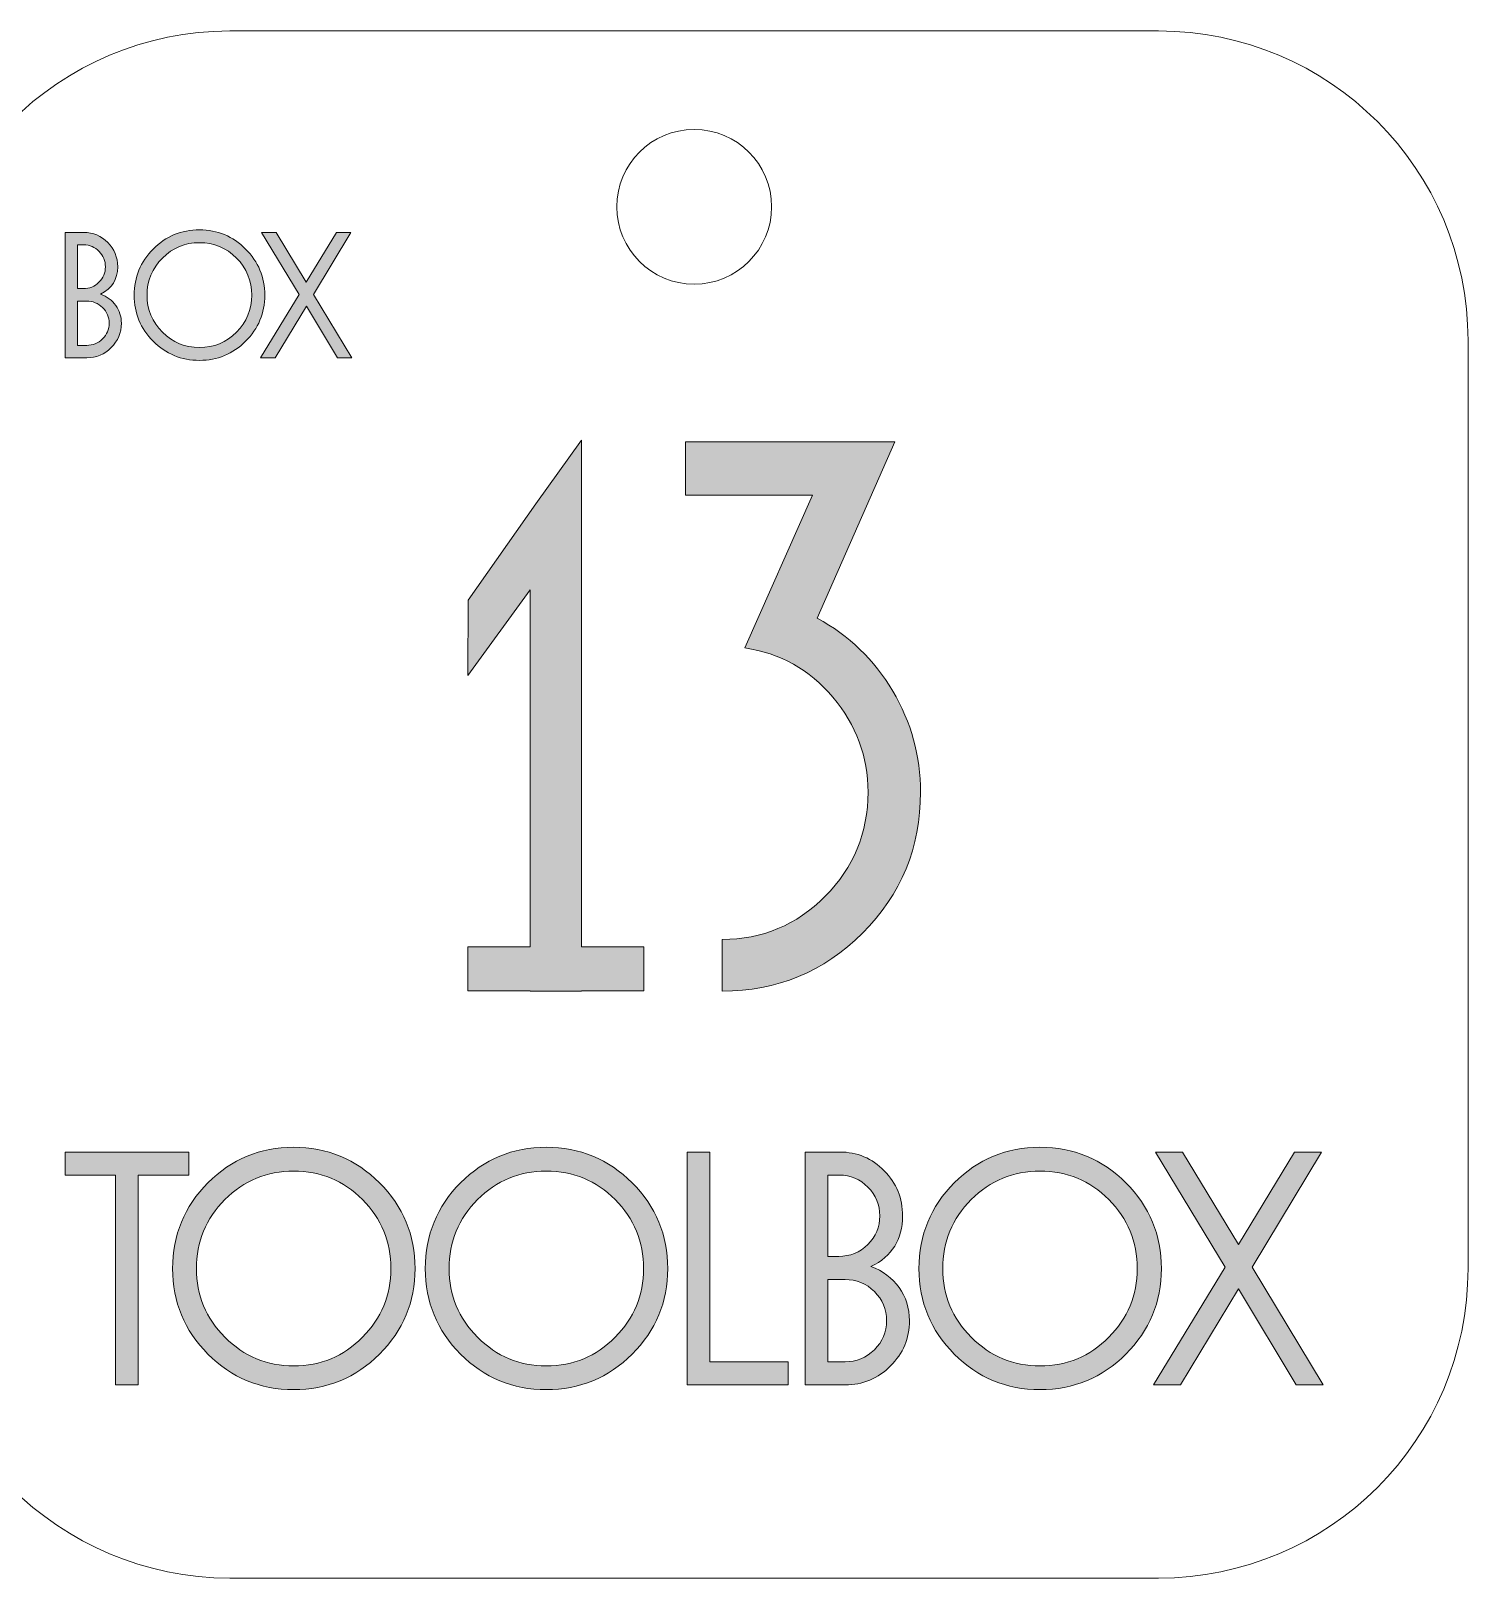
# Model space of a CAD drawing. Header units: inches. Extents: x 30 to 444, y 589 to 771.
# Drawn here: x 283.5 to 330, y 670.9 to 720.9 of the extents above; entities that cross this region are included whole.
import ezdxf

# ---------------------------------------------------------------- set-up
doc = ezdxf.new("R2010")
doc.units = ezdxf.units.IN
doc.header["$MEASUREMENT"] = 0
doc.layers.add('Default', color=7, linetype='Continuous')

# ---------------------------------------------------------------- blocks, each defined once
blk = doc.blocks.new('block 42')
at = {"layer": 'Default'}
h = blk.add_hatch(color=7, dxfattribs=at)
h.dxf.hatch_style = 2
h.paths.add_polyline_path([(303.334, 691.289), (301.327, 691.289), (301.327, 707.244), (301.321, 707.237), (301.321, 707.658), (299.849, 705.608), (297.657, 702.491), (297.651, 700.054), (299.665, 702.831), (299.665, 691.289), (297.651, 691.289), (297.651, 689.862), (299.665, 689.862), (299.665, 689.858), (301.327, 689.858), (301.327, 689.862), (303.334, 689.862)])
h = blk.add_hatch(color=7, dxfattribs=at)
h.dxf.hatch_style = 2
edge = h.paths.add_edge_path()
edge.add_spline(control_points=[(312.275, 696.288), (312.275, 694.499), (311.65, 692.979), (310.401, 691.731), (309.151, 690.482), (307.641, 689.858), (305.869, 689.858), (305.869, 689.858), (305.869, 691.529), (305.869, 691.529), (307.162, 691.529), (308.269, 691.992), (309.194, 692.921), (310.117, 693.849), (310.578, 694.972), (310.578, 696.289), (310.578, 697.437), (310.201, 698.458), (309.446, 699.353), (308.691, 700.247), (307.743, 700.779), (306.603, 700.948), (306.603, 700.948), (308.78, 705.885), (308.78, 705.885), (308.78, 705.885), (304.679, 705.885), (304.679, 705.885), (304.679, 705.885), (304.679, 707.608), (304.679, 707.608), (304.679, 707.608), (311.449, 707.608), (311.449, 707.608), (311.449, 707.608), (308.936, 701.908), (308.936, 701.908), (309.964, 701.352), (310.778, 700.567), (311.377, 699.554), (311.975, 698.541), (312.275, 697.452), (312.275, 696.288)], knot_values=[0, 0, 0, 0, 1, 1, 1, 2, 2, 2, 3, 3, 3, 4, 4, 4, 5, 5, 5, 6, 6, 6, 7, 7, 7, 8, 8, 8, 9, 9, 9, 10, 10, 10, 11, 11, 11, 12, 12, 12, 13, 13, 13, 14, 14, 14, 14], degree=3, periodic=1)
at = {"layer": 'Default', "lineweight": 0}
blk.add_lwpolyline([(303.334, 691.289), (301.327, 691.289), (301.327, 707.244), (301.321, 707.237), (301.321, 707.658), (299.849, 705.608), (297.657, 702.491), (297.651, 700.054), (299.665, 702.831), (299.665, 691.289), (297.651, 691.289), (297.651, 689.862), (299.665, 689.862), (299.665, 689.858), (301.327, 689.858), (301.327, 689.862), (303.334, 689.862), (303.334, 691.289)], dxfattribs=at)
blk.add_open_spline([(312.275, 696.288), (312.275, 694.499), (311.65, 692.979), (310.401, 691.731), (309.151, 690.482), (307.641, 689.858), (305.869, 689.858), (305.869, 689.858), (305.869, 691.529), (305.869, 691.529), (307.162, 691.529), (308.269, 691.992), (309.194, 692.921), (310.117, 693.849), (310.578, 694.972), (310.578, 696.289), (310.578, 697.437), (310.201, 698.458), (309.446, 699.353), (308.691, 700.247), (307.743, 700.779), (306.603, 700.948), (306.603, 700.948), (308.78, 705.885), (308.78, 705.885), (308.78, 705.885), (304.679, 705.885), (304.679, 705.885), (304.679, 705.885), (304.679, 707.608), (304.679, 707.608), (304.679, 707.608), (311.449, 707.608), (311.449, 707.608), (311.449, 707.608), (308.936, 701.908), (308.936, 701.908), (309.964, 701.352), (310.778, 700.567), (311.377, 699.554), (311.975, 698.541), (312.275, 697.452), (312.275, 696.288)], degree=3, knots=[0, 0, 0, 0, 1, 1, 1, 2, 2, 2, 3, 3, 3, 4, 4, 4, 5, 5, 5, 6, 6, 6, 7, 7, 7, 8, 8, 8, 9, 9, 9, 10, 10, 10, 11, 11, 11, 12, 12, 12, 13, 13, 13, 14, 14, 14, 14], dxfattribs=at)
blk = doc.blocks.new('block 43')
at = {"layer": 'Default'}
h = blk.add_hatch(color=7, dxfattribs=at)
h.dxf.hatch_style = 2
edge = h.paths.add_edge_path()
edge.add_spline(control_points=[(286.457, 711.443), (286.457, 711.135), (286.348, 710.872), (286.129, 710.653), (285.91, 710.434), (285.647, 710.325), (285.339, 710.325), (285.339, 710.325), (284.641, 710.325), (284.641, 710.325), (284.641, 710.325), (284.641, 714.377), (284.641, 714.377), (284.641, 714.377), (285.244, 714.377), (285.244, 714.377), (285.548, 714.377), (285.806, 714.268), (286.019, 714.051), (286.232, 713.835), (286.339, 713.572), (286.339, 713.265), (286.339, 712.859), (286.155, 712.565), (285.788, 712.383), (285.993, 712.308), (286.156, 712.187), (286.277, 712.019), (286.397, 711.852), (286.457, 711.66), (286.457, 711.443)], knot_values=[0, 0, 0, 0, 1, 1, 1, 2, 2, 2, 3, 3, 3, 4, 4, 4, 5, 5, 5, 6, 6, 6, 7, 7, 7, 8, 8, 8, 9, 9, 9, 10, 10, 10, 10], degree=3, periodic=1)
edge = h.paths.add_edge_path()
edge.add_spline(control_points=[(285.942, 713.265), (285.942, 713.458), (285.873, 713.624), (285.735, 713.765), (285.598, 713.904), (285.433, 713.974), (285.241, 713.974), (285.241, 713.974), (285.037, 713.974), (285.037, 713.974), (285.037, 713.974), (285.037, 712.561), (285.037, 712.561), (285.037, 712.561), (285.229, 712.561), (285.229, 712.561), (285.425, 712.561), (285.593, 712.63), (285.733, 712.768), (285.872, 712.906), (285.942, 713.071), (285.942, 713.265)], knot_values=[0, 0, 0, 0, 1, 1, 1, 2, 2, 2, 3, 3, 3, 4, 4, 4, 5, 5, 5, 6, 6, 6, 7, 7, 7, 7], degree=3, periodic=1)
edge = h.paths.add_edge_path()
edge.add_spline(control_points=[(286.061, 711.443), (286.061, 711.64), (285.99, 711.808), (285.848, 711.948), (285.707, 712.088), (285.536, 712.159), (285.336, 712.159), (285.336, 712.159), (285.037, 712.159), (285.037, 712.159), (285.037, 712.159), (285.037, 710.727), (285.037, 710.727), (285.037, 710.727), (285.336, 710.727), (285.336, 710.727), (285.536, 710.727), (285.707, 710.797), (285.848, 710.937), (285.99, 711.077), (286.061, 711.245), (286.061, 711.443)], knot_values=[0, 0, 0, 0, 1, 1, 1, 2, 2, 2, 3, 3, 3, 4, 4, 4, 5, 5, 5, 6, 6, 6, 7, 7, 7, 7], degree=3, periodic=1)
h = blk.add_hatch(color=7, dxfattribs=at)
h.dxf.hatch_style = 2
edge = h.paths.add_edge_path()
edge.add_spline(control_points=[(291.089, 712.348), (291.089, 711.768), (290.883, 711.272), (290.471, 710.86), (290.059, 710.448), (289.561, 710.242), (288.978, 710.242), (288.394, 710.242), (287.897, 710.448), (287.487, 710.86), (287.077, 711.272), (286.872, 711.768), (286.872, 712.348), (286.872, 712.931), (287.077, 713.429), (287.487, 713.841), (287.897, 714.253), (288.394, 714.46), (288.978, 714.46), (289.561, 714.46), (290.059, 714.253), (290.471, 713.841), (290.883, 713.429), (291.089, 712.931), (291.089, 712.348)], knot_values=[0, 0, 0, 0, 1, 1, 1, 2, 2, 2, 3, 3, 3, 4, 4, 4, 5, 5, 5, 6, 6, 6, 7, 7, 7, 8, 8, 8, 8], degree=3, periodic=1)
edge = h.paths.add_edge_path()
edge.add_spline(control_points=[(290.669, 712.348), (290.669, 712.817), (290.505, 713.217), (290.176, 713.549), (289.846, 713.88), (289.447, 714.045), (288.978, 714.045), (288.512, 714.045), (288.114, 713.88), (287.783, 713.549), (287.451, 713.217), (287.286, 712.817), (287.286, 712.348), (287.286, 711.882), (287.451, 711.484), (287.783, 711.153), (288.114, 710.821), (288.512, 710.656), (288.978, 710.656), (289.447, 710.656), (289.846, 710.821), (290.176, 711.153), (290.505, 711.484), (290.669, 711.882), (290.669, 712.348)], knot_values=[0, 0, 0, 0, 1, 1, 1, 2, 2, 2, 3, 3, 3, 4, 4, 4, 5, 5, 5, 6, 6, 6, 7, 7, 7, 8, 8, 8, 8], degree=3, periodic=1)
h = blk.add_hatch(color=7, dxfattribs=at)
h.dxf.hatch_style = 2
h.paths.add_polyline_path([(293.906, 710.325), (293.435, 710.325), (292.433, 711.995), (291.423, 710.325), (290.953, 710.325), (292.198, 712.372), (290.986, 714.377), (291.456, 714.377), (292.43, 712.767), (293.403, 714.377), (293.873, 714.377), (292.668, 712.372)])
at = {"layer": 'Default', "color": 7, "lineweight": 5}
blk.add_lwpolyline([(293.906, 710.325), (293.435, 710.325), (292.433, 711.995), (291.423, 710.325), (290.953, 710.325), (292.198, 712.372), (290.986, 714.377), (291.456, 714.377), (292.43, 712.767), (293.403, 714.377), (293.873, 714.377), (292.668, 712.372), (293.906, 710.325)], dxfattribs=at)
for points, knots in [([(286.457, 711.443), (286.457, 711.135), (286.348, 710.872), (286.129, 710.653), (285.91, 710.434), (285.647, 710.325), (285.339, 710.325), (285.339, 710.325), (284.641, 710.325), (284.641, 710.325), (284.641, 710.325), (284.641, 714.377), (284.641, 714.377), (284.641, 714.377), (285.244, 714.377), (285.244, 714.377), (285.548, 714.377), (285.806, 714.268), (286.019, 714.051), (286.232, 713.835), (286.339, 713.572), (286.339, 713.265), (286.339, 712.859), (286.155, 712.565), (285.788, 712.383), (285.993, 712.308), (286.156, 712.187), (286.277, 712.019), (286.397, 711.852), (286.457, 711.66), (286.457, 711.443)], [0, 0, 0, 0, 1, 1, 1, 2, 2, 2, 3, 3, 3, 4, 4, 4, 5, 5, 5, 6, 6, 6, 7, 7, 7, 8, 8, 8, 9, 9, 9, 10, 10, 10, 10]), ([(291.089, 712.348), (291.089, 711.768), (290.883, 711.272), (290.471, 710.86), (290.059, 710.448), (289.561, 710.242), (288.978, 710.242), (288.394, 710.242), (287.897, 710.448), (287.487, 710.86), (287.077, 711.272), (286.872, 711.768), (286.872, 712.348), (286.872, 712.931), (287.077, 713.429), (287.487, 713.841), (287.897, 714.253), (288.394, 714.46), (288.978, 714.46), (289.561, 714.46), (290.059, 714.253), (290.471, 713.841), (290.883, 713.429), (291.089, 712.931), (291.089, 712.348)], [0, 0, 0, 0, 1, 1, 1, 2, 2, 2, 3, 3, 3, 4, 4, 4, 5, 5, 5, 6, 6, 6, 7, 7, 7, 8, 8, 8, 8]), ([(290.669, 712.348), (290.669, 712.817), (290.505, 713.217), (290.176, 713.549), (289.846, 713.88), (289.447, 714.045), (288.978, 714.045), (288.512, 714.045), (288.114, 713.88), (287.783, 713.549), (287.451, 713.217), (287.286, 712.817), (287.286, 712.348), (287.286, 711.882), (287.451, 711.484), (287.783, 711.153), (288.114, 710.821), (288.512, 710.656), (288.978, 710.656), (289.447, 710.656), (289.846, 710.821), (290.176, 711.153), (290.505, 711.484), (290.669, 711.882), (290.669, 712.348)], [0, 0, 0, 0, 1, 1, 1, 2, 2, 2, 3, 3, 3, 4, 4, 4, 5, 5, 5, 6, 6, 6, 7, 7, 7, 8, 8, 8, 8]), ([(285.942, 713.265), (285.942, 713.458), (285.873, 713.624), (285.735, 713.765), (285.598, 713.904), (285.433, 713.974), (285.241, 713.974), (285.241, 713.974), (285.037, 713.974), (285.037, 713.974), (285.037, 713.974), (285.037, 712.561), (285.037, 712.561), (285.037, 712.561), (285.229, 712.561), (285.229, 712.561), (285.425, 712.561), (285.593, 712.63), (285.733, 712.768), (285.872, 712.906), (285.942, 713.071), (285.942, 713.265)], [0, 0, 0, 0, 1, 1, 1, 2, 2, 2, 3, 3, 3, 4, 4, 4, 5, 5, 5, 6, 6, 6, 7, 7, 7, 7]), ([(286.061, 711.443), (286.061, 711.64), (285.99, 711.808), (285.848, 711.948), (285.707, 712.088), (285.536, 712.159), (285.336, 712.159), (285.336, 712.159), (285.037, 712.159), (285.037, 712.159), (285.037, 712.159), (285.037, 710.727), (285.037, 710.727), (285.037, 710.727), (285.336, 710.727), (285.336, 710.727), (285.536, 710.727), (285.707, 710.797), (285.848, 710.937), (285.99, 711.077), (286.061, 711.245), (286.061, 711.443)], [0, 0, 0, 0, 1, 1, 1, 2, 2, 2, 3, 3, 3, 4, 4, 4, 5, 5, 5, 6, 6, 6, 7, 7, 7, 7])]:
    blk.add_open_spline(points, degree=3, knots=knots, dxfattribs=at)
blk = doc.blocks.new('block 44')
at = {"layer": 'Default', "color": 240, "lineweight": 9}
blk.add_open_spline([(289.963, 670.888), (289.963, 670.888), (319.963, 670.888), (319.963, 670.888), (325.486, 670.888), (329.963, 675.366), (329.963, 680.888), (329.963, 680.888), (329.963, 710.888), (329.963, 710.888), (329.963, 716.411), (325.486, 720.888), (319.963, 720.888), (319.963, 720.888), (289.963, 720.888), (289.963, 720.888), (284.44, 720.888), (279.963, 716.411), (279.963, 710.888), (279.963, 710.888), (279.963, 680.888), (279.963, 680.888), (279.963, 675.366), (284.44, 670.888), (289.963, 670.888)], degree=3, knots=[0, 0, 0, 0, 1, 1, 1, 2, 2, 2, 3, 3, 3, 4, 4, 4, 5, 5, 5, 6, 6, 6, 7, 7, 7, 8, 8, 8, 8], dxfattribs=at)
blk = doc.blocks.new('block 45')
at = {"layer": 'Default', "color": 240, "lineweight": 9}
blk.add_open_spline([(302.463, 715.205), (302.463, 716.586), (303.582, 717.705), (304.963, 717.705), (306.344, 717.705), (307.463, 716.586), (307.463, 715.205), (307.463, 713.825), (306.344, 712.705), (304.963, 712.705), (303.582, 712.705), (302.463, 713.825), (302.463, 715.205), (302.463, 715.205), (302.463, 715.205), (302.463, 715.205)], degree=3, knots=[0, 0, 0, 0, 1, 1, 1, 2, 2, 2, 3, 3, 3, 4, 4, 4, 5, 5, 5, 5], dxfattribs=at)
blk = doc.blocks.new('block 46')
at = {"layer": 'Default'}
h = blk.add_hatch(color=7, dxfattribs=at)
h.dxf.hatch_style = 2
h.paths.add_polyline_path([(288.639, 683.91), (287.002, 683.91), (287.002, 677.132), (286.267, 677.132), (286.267, 683.91), (284.641, 683.91), (284.641, 684.657), (288.639, 684.657)])
h = blk.add_hatch(color=7, dxfattribs=at)
h.dxf.hatch_style = 2
edge = h.paths.add_edge_path()
edge.add_spline(control_points=[(295.944, 680.889), (295.944, 679.812), (295.562, 678.891), (294.796, 678.126), (294.031, 677.361), (293.106, 676.978), (292.023, 676.978), (290.939, 676.978), (290.016, 677.361), (289.255, 678.126), (288.493, 678.891), (288.112, 679.812), (288.112, 680.889), (288.112, 681.973), (288.493, 682.897), (289.255, 683.662), (290.016, 684.428), (290.939, 684.811), (292.023, 684.811), (293.106, 684.811), (294.031, 684.428), (294.796, 683.662), (295.562, 682.897), (295.944, 681.973), (295.944, 680.889)], knot_values=[0, 0, 0, 0, 1, 1, 1, 2, 2, 2, 3, 3, 3, 4, 4, 4, 5, 5, 5, 6, 6, 6, 7, 7, 7, 8, 8, 8, 8], degree=3, periodic=1)
edge = h.paths.add_edge_path()
edge.add_spline(control_points=[(295.164, 680.889), (295.164, 681.76), (294.858, 682.504), (294.247, 683.119), (293.636, 683.734), (292.894, 684.041), (292.023, 684.041), (291.158, 684.041), (290.419, 683.734), (289.804, 683.119), (289.189, 682.504), (288.881, 681.76), (288.881, 680.889), (288.881, 680.025), (289.189, 679.285), (289.804, 678.67), (290.419, 678.054), (291.158, 677.747), (292.023, 677.747), (292.894, 677.747), (293.636, 678.054), (294.247, 678.67), (294.858, 679.285), (295.164, 680.025), (295.164, 680.889)], knot_values=[0, 0, 0, 0, 1, 1, 1, 2, 2, 2, 3, 3, 3, 4, 4, 4, 5, 5, 5, 6, 6, 6, 7, 7, 7, 8, 8, 8, 8], degree=3, periodic=1)
h = blk.add_hatch(color=7, dxfattribs=at)
h.dxf.hatch_style = 2
edge = h.paths.add_edge_path()
edge.add_spline(control_points=[(304.106, 680.889), (304.106, 679.812), (303.723, 678.891), (302.958, 678.126), (302.193, 677.361), (301.268, 676.978), (300.184, 676.978), (299.1, 676.978), (298.177, 677.361), (297.416, 678.126), (296.654, 678.891), (296.274, 679.812), (296.274, 680.889), (296.274, 681.973), (296.654, 682.897), (297.416, 683.662), (298.177, 684.428), (299.1, 684.811), (300.184, 684.811), (301.268, 684.811), (302.193, 684.428), (302.958, 683.662), (303.723, 682.897), (304.106, 681.973), (304.106, 680.889)], knot_values=[0, 0, 0, 0, 1, 1, 1, 2, 2, 2, 3, 3, 3, 4, 4, 4, 5, 5, 5, 6, 6, 6, 7, 7, 7, 8, 8, 8, 8], degree=3, periodic=1)
edge = h.paths.add_edge_path()
edge.add_spline(control_points=[(303.326, 680.889), (303.326, 681.76), (303.02, 682.504), (302.408, 683.119), (301.797, 683.734), (301.055, 684.041), (300.184, 684.041), (299.32, 684.041), (298.581, 683.734), (297.965, 683.119), (297.35, 682.504), (297.042, 681.76), (297.042, 680.889), (297.042, 680.025), (297.35, 679.285), (297.965, 678.67), (298.581, 678.054), (299.32, 677.747), (300.184, 677.747), (301.055, 677.747), (301.797, 678.054), (302.408, 678.67), (303.02, 679.285), (303.326, 680.025), (303.326, 680.889)], knot_values=[0, 0, 0, 0, 1, 1, 1, 2, 2, 2, 3, 3, 3, 4, 4, 4, 5, 5, 5, 6, 6, 6, 7, 7, 7, 8, 8, 8, 8], degree=3, periodic=1)
h = blk.add_hatch(color=7, dxfattribs=at)
h.dxf.hatch_style = 2
h.paths.add_polyline_path([(307.994, 677.132), (304.732, 677.132), (304.732, 684.657), (305.468, 684.657), (305.468, 677.879), (307.994, 677.879)])
h = blk.add_hatch(color=7, dxfattribs=at)
h.dxf.hatch_style = 2
edge = h.paths.add_edge_path()
edge.add_spline(control_points=[(311.916, 679.208), (311.916, 678.637), (311.713, 678.148), (311.306, 677.742), (310.9, 677.335), (310.411, 677.132), (309.84, 677.132), (309.84, 677.132), (308.544, 677.132), (308.544, 677.132), (308.544, 677.132), (308.544, 684.657), (308.544, 684.657), (308.544, 684.657), (309.664, 684.657), (309.664, 684.657), (310.228, 684.657), (310.708, 684.455), (311.103, 684.053), (311.499, 683.65), (311.696, 683.163), (311.696, 682.591), (311.696, 681.837), (311.356, 681.292), (310.674, 680.955), (311.055, 680.815), (311.357, 680.59), (311.581, 680.279), (311.804, 679.968), (311.916, 679.611), (311.916, 679.208)], knot_values=[0, 0, 0, 0, 1, 1, 1, 2, 2, 2, 3, 3, 3, 4, 4, 4, 5, 5, 5, 6, 6, 6, 7, 7, 7, 8, 8, 8, 9, 9, 9, 10, 10, 10, 10], degree=3, periodic=1)
edge = h.paths.add_edge_path()
edge.add_spline(control_points=[(310.96, 682.591), (310.96, 682.95), (310.832, 683.26), (310.576, 683.52), (310.32, 683.779), (310.014, 683.91), (309.658, 683.91), (309.658, 683.91), (309.279, 683.91), (309.279, 683.91), (309.279, 683.91), (309.279, 681.284), (309.279, 681.284), (309.279, 681.284), (309.636, 681.284), (309.636, 681.284), (309.999, 681.284), (310.311, 681.412), (310.571, 681.669), (310.83, 681.925), (310.96, 682.232), (310.96, 682.591)], knot_values=[0, 0, 0, 0, 1, 1, 1, 2, 2, 2, 3, 3, 3, 4, 4, 4, 5, 5, 5, 6, 6, 6, 7, 7, 7, 7], degree=3, periodic=1)
edge = h.paths.add_edge_path()
edge.add_spline(control_points=[(311.18, 679.208), (311.18, 679.574), (311.048, 679.887), (310.785, 680.147), (310.523, 680.407), (310.206, 680.537), (309.835, 680.537), (309.835, 680.537), (309.279, 680.537), (309.279, 680.537), (309.279, 680.537), (309.279, 677.879), (309.279, 677.879), (309.279, 677.879), (309.835, 677.879), (309.835, 677.879), (310.206, 677.879), (310.523, 678.009), (310.785, 678.269), (311.048, 678.529), (311.18, 678.842), (311.18, 679.208)], knot_values=[0, 0, 0, 0, 1, 1, 1, 2, 2, 2, 3, 3, 3, 4, 4, 4, 5, 5, 5, 6, 6, 6, 7, 7, 7, 7], degree=3, periodic=1)
h = blk.add_hatch(color=7, dxfattribs=at)
h.dxf.hatch_style = 2
edge = h.paths.add_edge_path()
edge.add_spline(control_points=[(320.056, 680.889), (320.056, 679.812), (319.673, 678.891), (318.908, 678.126), (318.143, 677.361), (317.218, 676.978), (316.134, 676.978), (315.05, 676.978), (314.127, 677.361), (313.366, 678.126), (312.604, 678.891), (312.224, 679.812), (312.224, 680.889), (312.224, 681.973), (312.604, 682.897), (313.366, 683.662), (314.127, 684.428), (315.05, 684.811), (316.134, 684.811), (317.218, 684.811), (318.143, 684.428), (318.908, 683.662), (319.673, 682.897), (320.056, 681.973), (320.056, 680.889)], knot_values=[0, 0, 0, 0, 1, 1, 1, 2, 2, 2, 3, 3, 3, 4, 4, 4, 5, 5, 5, 6, 6, 6, 7, 7, 7, 8, 8, 8, 8], degree=3, periodic=1)
edge = h.paths.add_edge_path()
edge.add_spline(control_points=[(319.276, 680.889), (319.276, 681.76), (318.97, 682.504), (318.359, 683.119), (317.747, 683.734), (317.006, 684.041), (316.134, 684.041), (315.27, 684.041), (314.531, 683.734), (313.915, 683.119), (313.3, 682.504), (312.993, 681.76), (312.993, 680.889), (312.993, 680.025), (313.3, 679.285), (313.915, 678.67), (314.531, 678.054), (315.27, 677.747), (316.134, 677.747), (317.006, 677.747), (317.747, 678.054), (318.359, 678.67), (318.97, 679.285), (319.276, 680.025), (319.276, 680.889)], knot_values=[0, 0, 0, 0, 1, 1, 1, 2, 2, 2, 3, 3, 3, 4, 4, 4, 5, 5, 5, 6, 6, 6, 7, 7, 7, 8, 8, 8, 8], degree=3, periodic=1)
h = blk.add_hatch(color=7, dxfattribs=at)
h.dxf.hatch_style = 2
h.paths.add_polyline_path([(325.285, 677.132), (324.412, 677.132), (322.55, 680.233), (320.676, 677.132), (319.803, 677.132), (322.114, 680.934), (319.864, 684.657), (320.737, 684.657), (322.544, 681.667), (324.351, 684.657), (325.224, 684.657), (322.987, 680.934)])
at = {"layer": 'Default', "color": 7, "lineweight": 5}
for points in [[(288.639, 683.91), (287.002, 683.91), (287.002, 677.132), (286.267, 677.132), (286.267, 683.91), (284.641, 683.91), (284.641, 684.657), (288.639, 684.657), (288.639, 683.91)], [(307.994, 677.132), (304.732, 677.132), (304.732, 684.657), (305.468, 684.657), (305.468, 677.879), (307.994, 677.879), (307.994, 677.132)], [(325.285, 677.132), (324.412, 677.132), (322.55, 680.233), (320.676, 677.132), (319.803, 677.132), (322.114, 680.934), (319.864, 684.657), (320.737, 684.657), (322.544, 681.667), (324.351, 684.657), (325.224, 684.657), (322.987, 680.934), (325.285, 677.132)]]:
    blk.add_lwpolyline(points, dxfattribs=at)
for points, knots in [([(295.944, 680.889), (295.944, 679.812), (295.562, 678.891), (294.796, 678.126), (294.031, 677.361), (293.106, 676.978), (292.023, 676.978), (290.939, 676.978), (290.016, 677.361), (289.255, 678.126), (288.493, 678.891), (288.112, 679.812), (288.112, 680.889), (288.112, 681.973), (288.493, 682.897), (289.255, 683.662), (290.016, 684.428), (290.939, 684.811), (292.023, 684.811), (293.106, 684.811), (294.031, 684.428), (294.796, 683.662), (295.562, 682.897), (295.944, 681.973), (295.944, 680.889)], [0, 0, 0, 0, 1, 1, 1, 2, 2, 2, 3, 3, 3, 4, 4, 4, 5, 5, 5, 6, 6, 6, 7, 7, 7, 8, 8, 8, 8]), ([(304.106, 680.889), (304.106, 679.812), (303.723, 678.891), (302.958, 678.126), (302.193, 677.361), (301.268, 676.978), (300.184, 676.978), (299.1, 676.978), (298.177, 677.361), (297.416, 678.126), (296.654, 678.891), (296.274, 679.812), (296.274, 680.889), (296.274, 681.973), (296.654, 682.897), (297.416, 683.662), (298.177, 684.428), (299.1, 684.811), (300.184, 684.811), (301.268, 684.811), (302.193, 684.428), (302.958, 683.662), (303.723, 682.897), (304.106, 681.973), (304.106, 680.889)], [0, 0, 0, 0, 1, 1, 1, 2, 2, 2, 3, 3, 3, 4, 4, 4, 5, 5, 5, 6, 6, 6, 7, 7, 7, 8, 8, 8, 8]), ([(311.916, 679.208), (311.916, 678.637), (311.713, 678.148), (311.306, 677.742), (310.9, 677.335), (310.411, 677.132), (309.84, 677.132), (309.84, 677.132), (308.544, 677.132), (308.544, 677.132), (308.544, 677.132), (308.544, 684.657), (308.544, 684.657), (308.544, 684.657), (309.664, 684.657), (309.664, 684.657), (310.228, 684.657), (310.708, 684.455), (311.103, 684.053), (311.499, 683.65), (311.696, 683.163), (311.696, 682.591), (311.696, 681.837), (311.356, 681.292), (310.674, 680.955), (311.055, 680.815), (311.357, 680.59), (311.581, 680.279), (311.804, 679.968), (311.916, 679.611), (311.916, 679.208)], [0, 0, 0, 0, 1, 1, 1, 2, 2, 2, 3, 3, 3, 4, 4, 4, 5, 5, 5, 6, 6, 6, 7, 7, 7, 8, 8, 8, 9, 9, 9, 10, 10, 10, 10]), ([(320.056, 680.889), (320.056, 679.812), (319.673, 678.891), (318.908, 678.126), (318.143, 677.361), (317.218, 676.978), (316.134, 676.978), (315.05, 676.978), (314.127, 677.361), (313.366, 678.126), (312.604, 678.891), (312.224, 679.812), (312.224, 680.889), (312.224, 681.973), (312.604, 682.897), (313.366, 683.662), (314.127, 684.428), (315.05, 684.811), (316.134, 684.811), (317.218, 684.811), (318.143, 684.428), (318.908, 683.662), (319.673, 682.897), (320.056, 681.973), (320.056, 680.889)], [0, 0, 0, 0, 1, 1, 1, 2, 2, 2, 3, 3, 3, 4, 4, 4, 5, 5, 5, 6, 6, 6, 7, 7, 7, 8, 8, 8, 8]), ([(295.164, 680.889), (295.164, 681.76), (294.858, 682.504), (294.247, 683.119), (293.636, 683.734), (292.894, 684.041), (292.023, 684.041), (291.158, 684.041), (290.419, 683.734), (289.804, 683.119), (289.189, 682.504), (288.881, 681.76), (288.881, 680.889), (288.881, 680.025), (289.189, 679.285), (289.804, 678.67), (290.419, 678.054), (291.158, 677.747), (292.023, 677.747), (292.894, 677.747), (293.636, 678.054), (294.247, 678.67), (294.858, 679.285), (295.164, 680.025), (295.164, 680.889)], [0, 0, 0, 0, 1, 1, 1, 2, 2, 2, 3, 3, 3, 4, 4, 4, 5, 5, 5, 6, 6, 6, 7, 7, 7, 8, 8, 8, 8]), ([(303.326, 680.889), (303.326, 681.76), (303.02, 682.504), (302.408, 683.119), (301.797, 683.734), (301.055, 684.041), (300.184, 684.041), (299.32, 684.041), (298.581, 683.734), (297.965, 683.119), (297.35, 682.504), (297.042, 681.76), (297.042, 680.889), (297.042, 680.025), (297.35, 679.285), (297.965, 678.67), (298.581, 678.054), (299.32, 677.747), (300.184, 677.747), (301.055, 677.747), (301.797, 678.054), (302.408, 678.67), (303.02, 679.285), (303.326, 680.025), (303.326, 680.889)], [0, 0, 0, 0, 1, 1, 1, 2, 2, 2, 3, 3, 3, 4, 4, 4, 5, 5, 5, 6, 6, 6, 7, 7, 7, 8, 8, 8, 8]), ([(319.276, 680.889), (319.276, 681.76), (318.97, 682.504), (318.359, 683.119), (317.747, 683.734), (317.006, 684.041), (316.134, 684.041), (315.27, 684.041), (314.531, 683.734), (313.915, 683.119), (313.3, 682.504), (312.993, 681.76), (312.993, 680.889), (312.993, 680.025), (313.3, 679.285), (313.915, 678.67), (314.531, 678.054), (315.27, 677.747), (316.134, 677.747), (317.006, 677.747), (317.747, 678.054), (318.359, 678.67), (318.97, 679.285), (319.276, 680.025), (319.276, 680.889)], [0, 0, 0, 0, 1, 1, 1, 2, 2, 2, 3, 3, 3, 4, 4, 4, 5, 5, 5, 6, 6, 6, 7, 7, 7, 8, 8, 8, 8]), ([(310.96, 682.591), (310.96, 682.95), (310.832, 683.26), (310.576, 683.52), (310.32, 683.779), (310.014, 683.91), (309.658, 683.91), (309.658, 683.91), (309.279, 683.91), (309.279, 683.91), (309.279, 683.91), (309.279, 681.284), (309.279, 681.284), (309.279, 681.284), (309.636, 681.284), (309.636, 681.284), (309.999, 681.284), (310.311, 681.412), (310.571, 681.669), (310.83, 681.925), (310.96, 682.232), (310.96, 682.591)], [0, 0, 0, 0, 1, 1, 1, 2, 2, 2, 3, 3, 3, 4, 4, 4, 5, 5, 5, 6, 6, 6, 7, 7, 7, 7]), ([(311.18, 679.208), (311.18, 679.574), (311.048, 679.887), (310.785, 680.147), (310.523, 680.407), (310.206, 680.537), (309.835, 680.537), (309.835, 680.537), (309.279, 680.537), (309.279, 680.537), (309.279, 680.537), (309.279, 677.879), (309.279, 677.879), (309.279, 677.879), (309.835, 677.879), (309.835, 677.879), (310.206, 677.879), (310.523, 678.009), (310.785, 678.269), (311.048, 678.529), (311.18, 678.842), (311.18, 679.208)], [0, 0, 0, 0, 1, 1, 1, 2, 2, 2, 3, 3, 3, 4, 4, 4, 5, 5, 5, 6, 6, 6, 7, 7, 7, 7])]:
    blk.add_open_spline(points, degree=3, knots=knots, dxfattribs=at)

msp = doc.modelspace()

# ---------------------------------------------------------------- block references
at = {"layer": 'Default'}
for name in ['block 44', 'block 45', 'block 43', 'block 42', 'block 46']:
    msp.add_blockref(name, (0, 0), dxfattribs=at)

doc.saveas('drawing.dxf')
